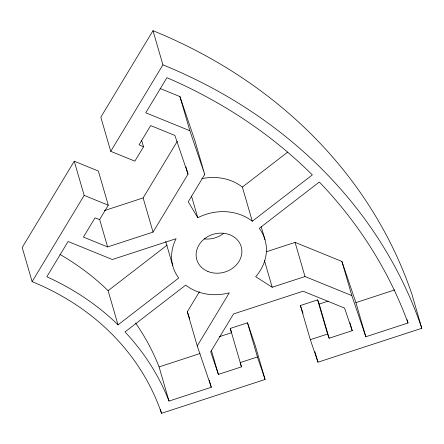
<?xml version="1.0" encoding="UTF-8"?>
<svg xmlns="http://www.w3.org/2000/svg" width="444" height="444" viewBox="0 0 444 444"><rect width="100%" height="100%" fill="white"/><g stroke="black" fill="none" stroke-linecap="round" stroke-linejoin="round"><path stroke-width="0.67" d="M185.931 166.9L188.028 174.126L153.058 232.101L107.615 246.936L83.417 237.085L95.016 217.854L99.623 219.552L108.281 205.2L98.357 171.04L74.248 161.222L22.2 247.497L32.123 281.657A273.881 234.021 -16.2 0 1 161.516 413.314L265.09 379.47L255.167 345.31L247.502 322.799L230.275 328.427L241.458 366.866L218.376 374.409L210.689 351.815L233.505 313.958L303.108 291.22L344.55 308.075L352.236 330.669L329.154 338.211L327.544 334.049L317.615 299.889L300.388 305.516L310.312 339.677L317.971 362.187L421.8 328.266L411.877 294.106A547.768 468.043 -16.2 0 0 152.991 30.686L100.821 117.172L110.745 151.332L134.854 161.15L143.512 146.798L141.603 140.226M32.123 281.657L84.171 195.382L74.248 161.222M110.745 151.332L162.92 64.846L152.991 30.686M104.273 210.623L143.129 197.941L177.389 141.148M204.728 174.47L188.239 201.798L197.78 217.732A47.93 40.953 -16.2 0 1 252.292 221.24L312.337 174.908A536.524 458.441 -16.2 0 0 166.933 77.678L145.754 112.782L189.86 130.736L204.728 174.47L194.799 140.31L179.937 96.581L160.118 88.511M197.247 345.948L229.293 292.824A47.93 40.953 -16.2 0 1 185.709 285.115L125.014 331.946A285.126 243.628 -16.2 0 1 168.998 401.076L211.288 387.262L197.247 345.948L187.324 311.788L199.428 291.719M118.032 324.847A285.126 243.628 -16.2 0 0 46.825 276.767L68.099 241.503L112.326 259.512L176.107 238.689A47.93 40.953 -16.2 0 0 178.727 278.011L118.032 324.847L108.108 290.687L167.16 245.116M201.826 178.649A47.93 40.953 -16.2 0 1 242.369 187.085L287.679 152.12M266.206 251.804L295.082 242.38L341.913 261.444L355.905 302.608L365.828 336.763L408.014 322.982L407.059 319.697M408.014 322.982A536.524 458.441 -16.2 0 0 319.319 182.012L259.274 228.349A47.93 40.953 -16.2 0 1 255.7 276.684L272.189 287.251L305.006 276.54L351.837 295.604L365.828 336.763M219.353 336.685L231.535 332.706L230.275 328.427M317.615 299.889L319.225 304.051L328.205 301.121M135.603 323.054A285.126 243.628 -16.2 0 1 159.074 366.916L200.061 353.524M355.905 302.608L394.794 289.899M247.502 322.799L257.426 356.959L240.198 362.587L241.458 366.866M310.312 339.677L327.544 334.049M84.171 195.382L108.281 205.2M143.512 146.798L139.077 144.811L150.683 125.58L174.875 135.431L188.028 174.126M300.388 305.516L303.013 313.236M257.426 356.959L265.09 379.47M187.324 311.788L189.771 318.997M341.913 261.444L351.837 295.604M349.944 322.788L352.236 330.669M319.225 304.051L329.154 338.211M295.082 242.38L305.006 276.54M314.918 351.681L317.971 362.187M261.183 226.573L265.001 239.71M264.363 260.317L272.189 287.251M242.369 187.085L252.292 221.24M179.937 96.581L189.86 130.736M191.481 196.054L197.78 217.732M211.316 350.1L218.376 374.409M209.191 380.036L211.288 387.262M165.701 241.481L172.76 265.784M143.129 197.941L153.058 232.101M159.074 366.916L168.998 401.076M160.367 409.368L161.516 413.314M99.595 219.342L107.615 246.936M162.92 64.846A547.768 468.043 -16.2 0 1 421.8 328.266M60.012 254.451A285.126 243.628 -16.2 0 1 108.108 290.687M223.626 233.361A23.132 19.764 -16.2 0 1 204.24 238.9M207.953 271.489A23.132 19.764 -16.2 0 0 241.88 251.088A23.132 19.764 -16.2 0 0 207.165 236.957A23.132 19.764 -16.2 0 0 207.953 271.489"/></g></svg>
